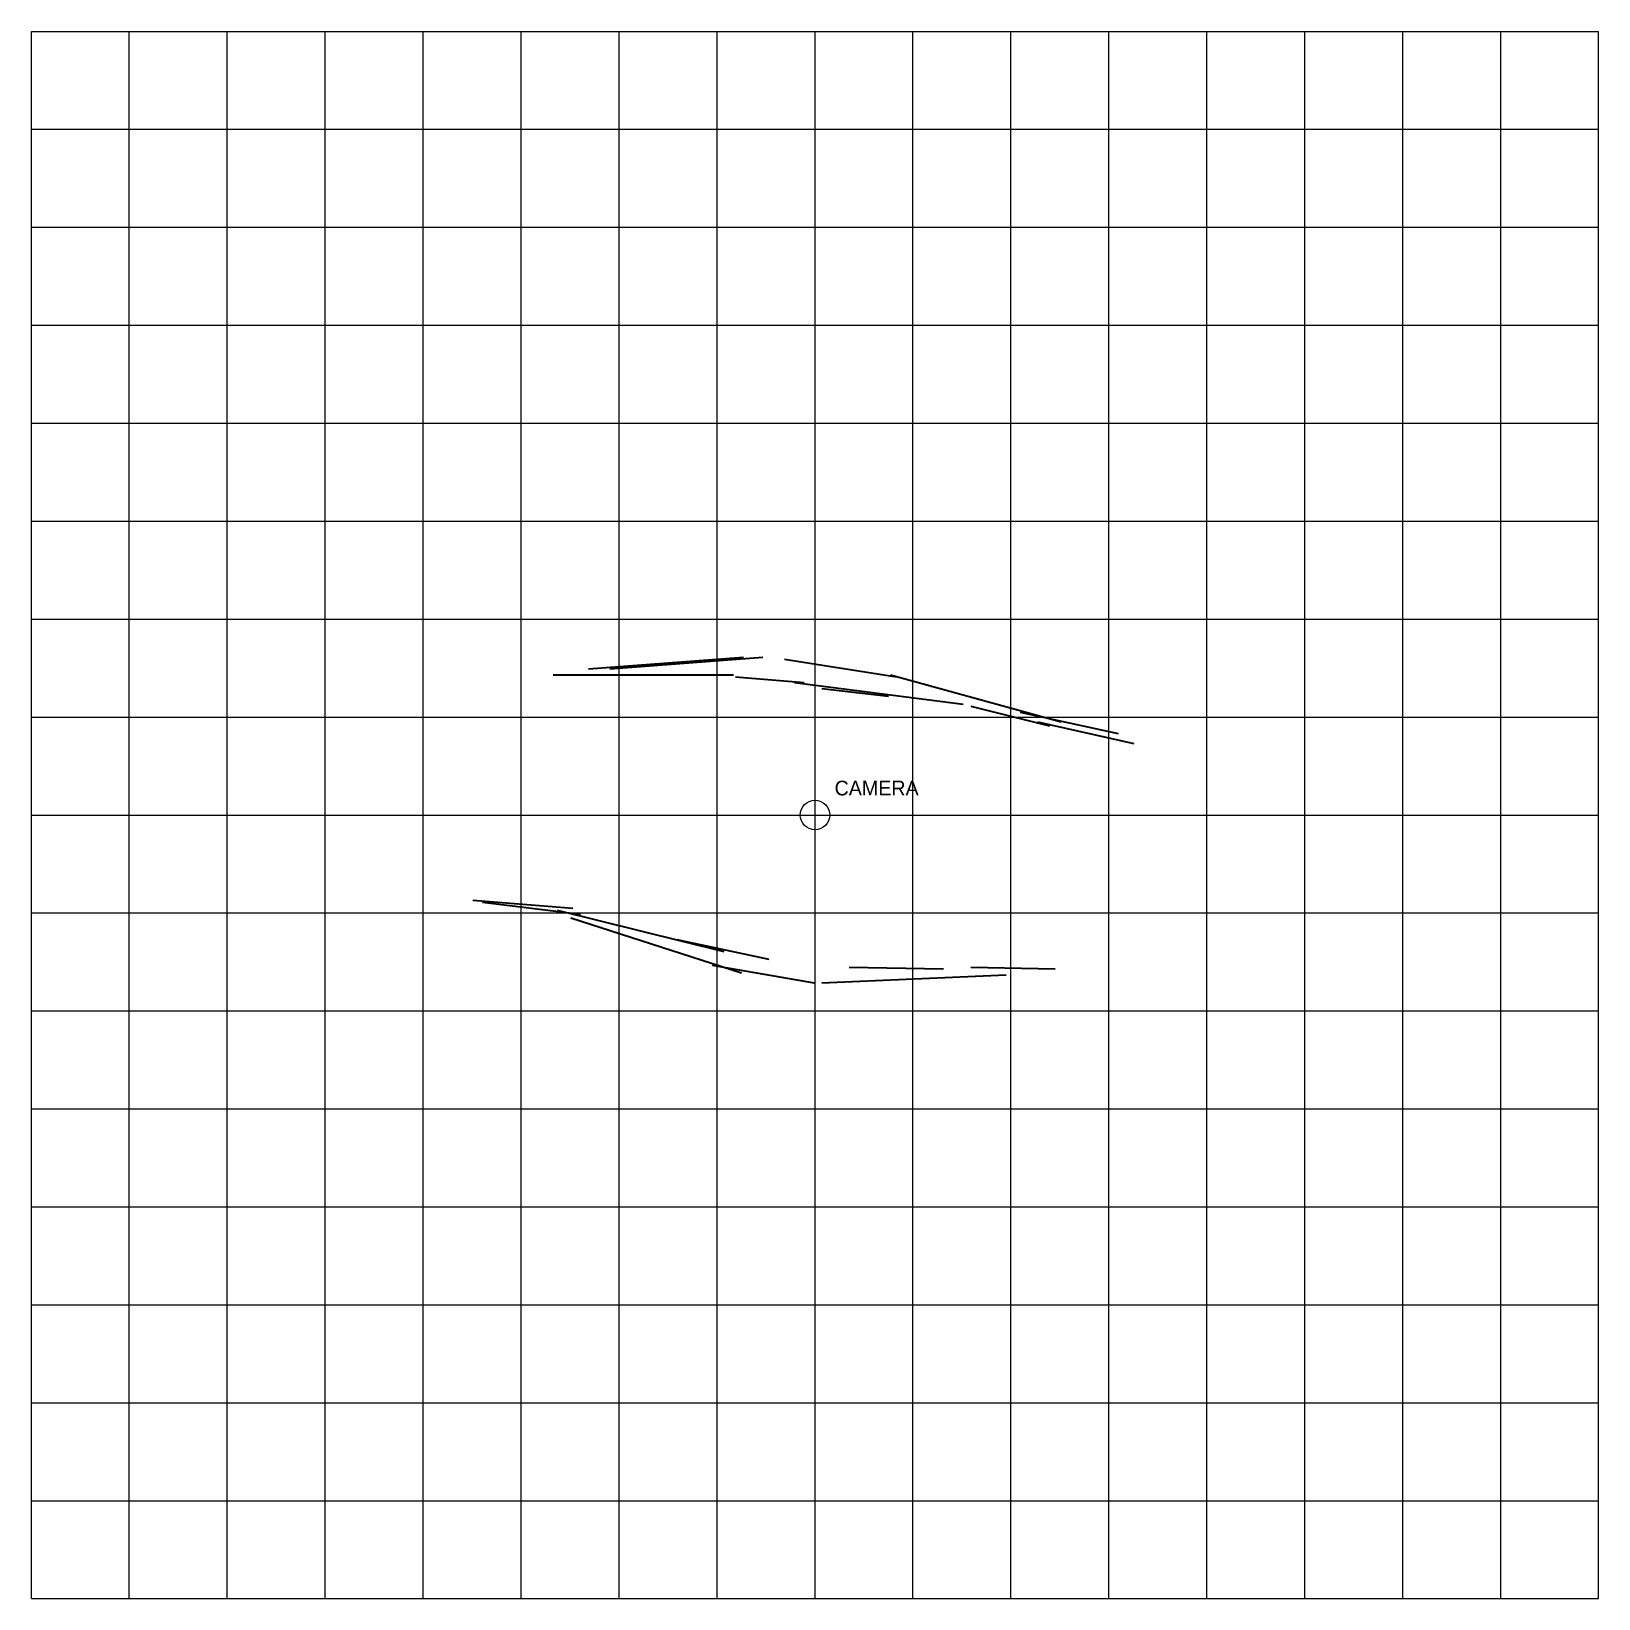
# Model space of a CAD drawing. Header units: metres. Extents: x -8 to 8, y -8 to 8.
import ezdxf

# ---------------------------------------------------------------- set-up
doc = ezdxf.new("R2010")
doc.units = ezdxf.units.M
for name, color, linetype in [('CAMERA', 1, 'Continuous'), ('GRID', 8, 'Continuous'), ('WALLS', 7, 'Continuous')]:
    doc.layers.add(name, color=color, linetype=linetype)

msp = doc.modelspace()

# ---------------------------------------------------------------- linework, layer by layer
at = {"layer": 'CAMERA'}
for p, q in [((0, -0.25), (0, 0.25)), ((-0.25, 0), (0.25, 0))]:
    msp.add_line(p, q, dxfattribs=at)
msp.add_circle((0, 0), 0.15, dxfattribs=at)
at = {"layer": 'GRID'}
for p, q in [((-8, -8), (-8, 8)), ((-8, 8), (8, 8)), ((-7, -8), (-7, 8)), ((-6, -8), (-6, 8)), ((-5, -8), (-5, 8)), ((-4, -8), (-4, 8)), ((-3, -8), (-3, 8)), ((-2, -8), (-2, 8)), ((-1, -8), (-1, 8)), ((0, -8), (0, 8)), ((1, -8), (1, 8)), ((2, -8), (2, 8)), ((3, -8), (3, 8)), ((4, -8), (4, 8)), ((5, -8), (5, 8)), ((6, -8), (6, 8)), ((7, -8), (7, 8)), ((8, -8), (8, 8)), ((-8, 7), (8, 7)), ((-8, 6), (8, 6)), ((-8, 5), (8, 5)), ((-8, 4), (8, 4)), ((-8, 3), (8, 3)), ((-8, 2), (8, 2)), ((-8, 1), (8, 1)), ((-8, 0), (8, 0)), ((-8, -1), (8, -1)), ((-8, -2), (8, -2)), ((-8, -3), (8, -3)), ((-8, -4), (8, -4)), ((-8, -5), (8, -5)), ((-8, -6), (8, -6)), ((-8, -7), (8, -7)), ((-8, -8), (8, -8))]:
    msp.add_line(p, q, dxfattribs=at)
at = {"layer": 'WALLS', "lineweight": 35}
for p, q in [((-2.313, 1.492), (-0.731, 1.612)), ((-2.093, 1.492), (-0.531, 1.612)), ((-0.31, 1.592), (0.831, 1.412)), ((-2.673, 1.432), (-0.831, 1.432)), ((-0.811, 1.412), (-0.11, 1.352)), ((-0.21, 1.352), (1.512, 1.131)), ((0.07, 1.292), (0.751, 1.212)), ((0.771, 1.432), (2.513, 0.951)), ((1.592, 1.111), (2.393, 0.911)), ((2.093, 1.051), (3.094, 0.831)), ((2.273, 0.951), (3.254, 0.731)), ((-3.494, -0.871), (-2.473, -0.951)), ((-3.394, -0.891), (-2.393, -1.011)), ((-2.633, -0.971), (-0.931, -1.392)), ((-2.493, -1.051), (-0.751, -1.612)), ((-1.412, -1.272), (-0.471, -1.472)), ((-1.051, -1.532), (-0.01, -1.712)), ((0.35, -1.552), (1.312, -1.572)), ((1.592, -1.552), (2.453, -1.572)), ((0.07, -1.712), (1.952, -1.632))]:
    msp.add_line(p, q, dxfattribs=at)

# ---------------------------------------------------------------- texts
at = {"layer": 'CAMERA'}
msp.add_text('CAMERA', height=0.15, dxfattribs=at).set_placement((0.2, 0.2))

doc.saveas('drawing.dxf')
